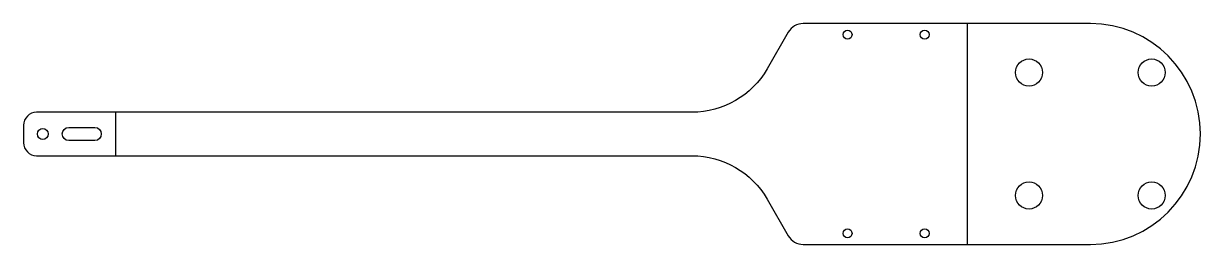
# Model space of a CAD drawing. Header units: millimetres. Extents: x -3 to 268, y -20 to 30.
import ezdxf

# ---------------------------------------------------------------- set-up
doc = ezdxf.new("R2010")
doc.units = ezdxf.units.MM
doc.layers.get('0').update_dxf_attribs({"linetype": 'CONTINUOUS'})

msp = doc.modelspace()

# ---------------------------------------------------------------- linework, layer by layer
for p, q in [((214.7, 30.4), (214.7, -20.4)), ((18.23, 10), (18.23, 0))]:
    msp.add_line(p, q)
for points in [[(0, 10, 0.414214), (-3, 7), (-3, 3, 0.414214), (0, 0), (151.22, 0, -0.267949), (168.54, -10), (173.39, -18.4, 0.267949), (176.85, -20.4), (243.08, -20.4, 1), (243.08, 30.4), (176.85, 30.4, 0.267949), (173.39, 28.4), (168.54, 20, -0.267949), (151.22, 10)], [(13.44, 3.5), (7.44, 3.5, -1), (7.44, 6.5), (13.44, 6.5, -1)]]:
    msp.add_lwpolyline(points, format="xyb", close=True)
for centre, radius in [((187.08, 27.86), 1.02), ((204.86, 27.86), 1.02), ((228.94, 19.14), 3.12), ((257.22, 19.14), 3.12), ((1.44, 5), 1.25), ((228.94, -9.14), 3.12), ((257.22, -9.14), 3.12), ((187.08, -17.86), 1.02), ((204.86, -17.86), 1.02)]:
    msp.add_circle(centre, radius)

doc.saveas('drawing.dxf')
